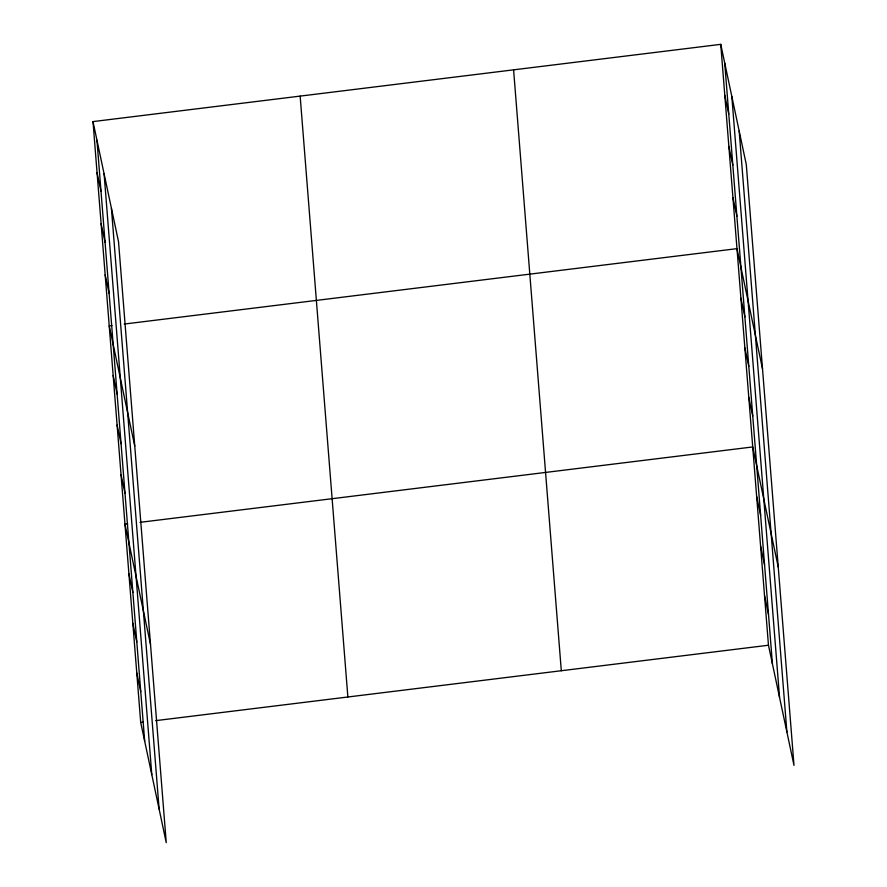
<?xml version="1.0" encoding="UTF-8"?>
<svg xmlns="http://www.w3.org/2000/svg" width="887" height="887" viewBox="0 0 887 887"><rect width="100%" height="100%" fill="white"/><g stroke="black" fill="none" stroke-linecap="round" stroke-linejoin="round"><path stroke-width="1.33" d="M93.002 121.597L118.536 241.763L166.246 842.65L140.711 722.484L93.002 121.597L720.754 44.35L746.289 164.516L793.998 765.403L768.464 645.237L720.754 44.35M111.939 325.562L109.223 325.895L134.757 446.061M124.213 324.054L736.975 248.648L762.51 368.815M127.684 523.851L124.967 524.195L150.502 644.361M139.958 522.343L752.719 446.948L778.254 567.115M140.711 722.484L143.439 722.151M155.702 720.643L768.464 645.237M724.801 95.43L728.77 114.09M728.859 146.499L732.828 165.17M732.917 197.579L736.886 216.24M740.911 298.22L744.88 316.892M744.847 347.793L748.816 366.464M748.783 397.365L752.753 416.036M756.655 496.52L760.625 515.181M760.591 546.093L764.561 564.764M764.527 595.665L768.497 614.336M97.049 172.677L101.018 191.348M101.107 223.746L105.076 242.417M105.165 274.826L109.134 293.497M113.159 375.467L117.128 394.138M117.095 425.05L121.064 443.711M121.031 474.623L125 493.283M128.903 573.767L132.873 592.438M132.839 623.339L136.809 642.011M136.775 672.911L140.745 691.583M739.17 131.021L786.88 731.908M731.842 96.517L779.551 697.404M724.723 63.021L772.433 663.908M513.595 69.84L561.305 670.727M300.15 96.106L347.87 696.994M111.418 208.268L159.128 809.155M104.089 173.763L151.799 774.65M96.96 140.268L144.681 741.155"/></g></svg>
